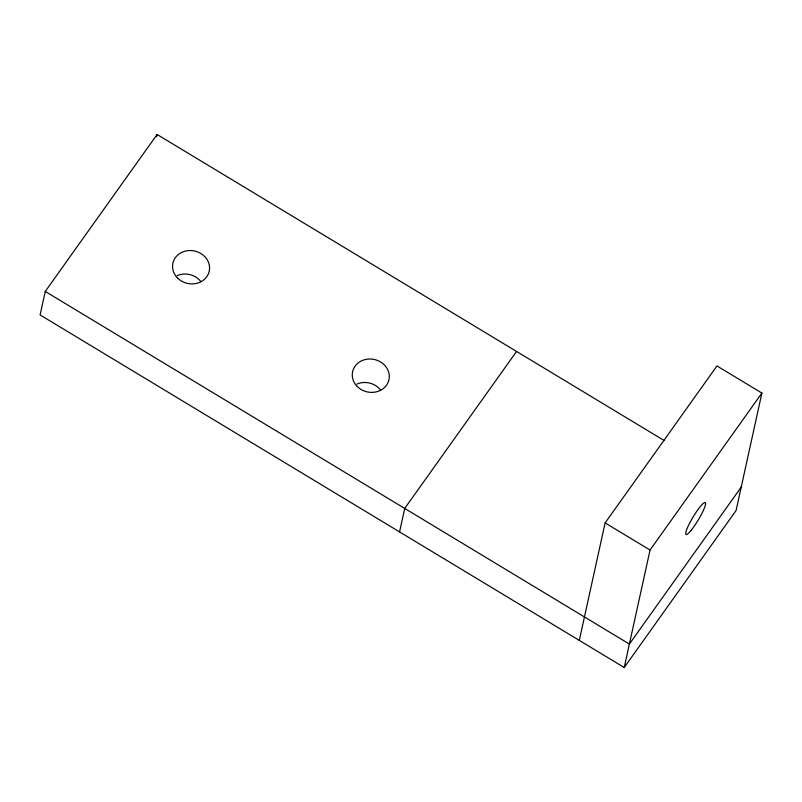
<?xml version="1.0" encoding="UTF-8"?>
<svg xmlns="http://www.w3.org/2000/svg" width="802" height="802" viewBox="0 0 802 802"><rect width="100%" height="100%" fill="white"/><g stroke="black" fill="none" stroke-linecap="round" stroke-linejoin="round"><path stroke-width="1.2" d="M664.206 440.559L157.112 134.485L45.263 291.447L40.1 314.945L624.227 667.515L736.066 510.553L761.9 393.07L716.968 365.943L605.119 522.914L579.295 640.397M156.59 136.831L157.112 134.485M399.566 531.906L404.729 508.418L516.568 351.446M624.227 667.515L650.051 550.032L761.9 393.07M741.228 487.105L629.38 644.066L45.263 291.447M605.119 522.914L650.051 550.032M356.89 384.098A18.606 16.601 12.4 0 1 380.679 390.133M177.162 275.617A18.606 16.601 12.4 0 1 200.951 281.652M357.261 386.504A18.606 16.601 12.4 0 0 388.509 381.301A18.606 16.601 12.4 0 0 366.584 359.266A18.606 16.601 12.4 0 0 357.261 386.504M177.533 278.023A18.606 16.601 12.4 0 0 208.781 272.82A18.606 16.601 12.4 0 0 186.856 250.785A18.606 16.601 12.4 0 0 177.533 278.023M691.364 530.042A18.606 2.987 -58.9 0 0 705.57 503.145A18.606 2.987 -58.9 0 0 690.001 522.443A18.606 2.987 -58.9 0 0 691.364 530.042"/></g></svg>
